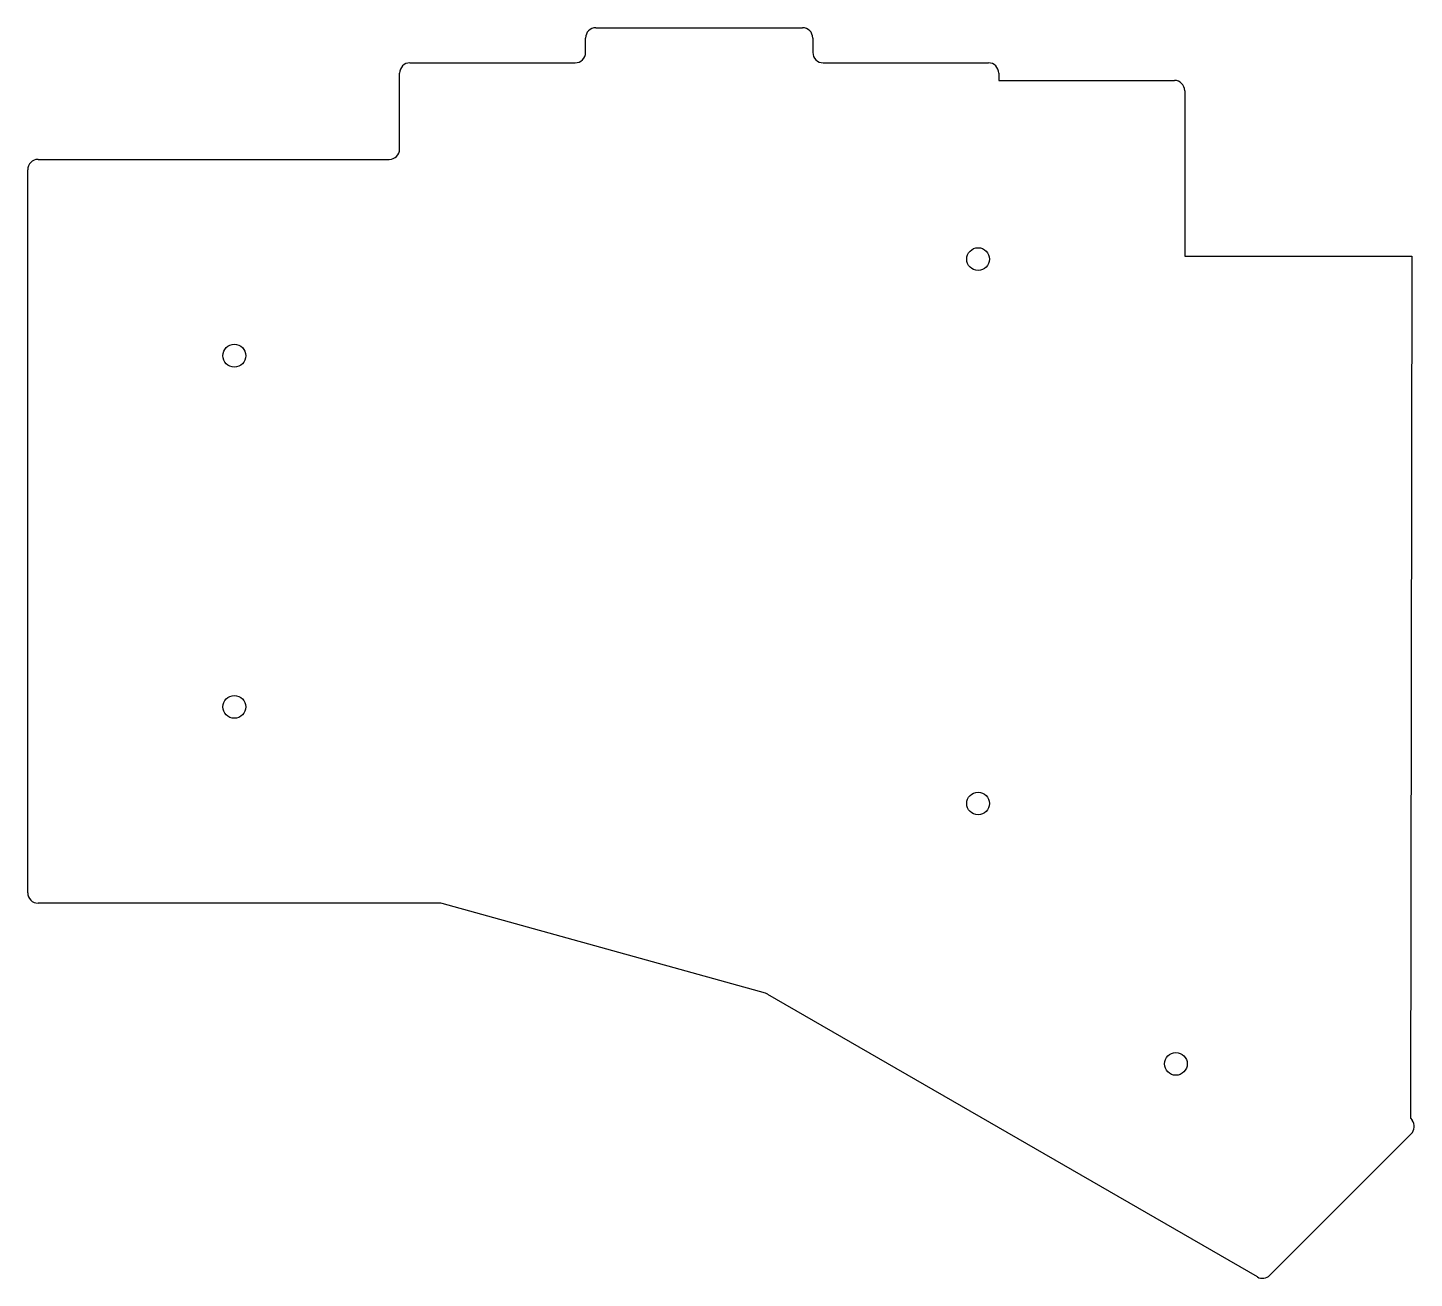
# Model space of a CAD drawing. Header units: millimetres. Extents: x 39 to 173, y -197 to -76.
import ezdxf

# ---------------------------------------------------------------- set-up
doc = ezdxf.new("R2010")
doc.units = ezdxf.units.MM

msp = doc.modelspace()

# ---------------------------------------------------------------- linework, layer by layer
for p, q in [((94, -75.75), (114, -75.75)), ((93, -78.15), (93, -76.75)), ((115, -76.75), (115, -78.15)), ((76, -79.15), (92, -79.15)), ((116, -79.15), (132, -79.15)), ((75, -87.5), (75, -80.15)), ((133, -80.15), (133, -80.85)), ((133, -80.85), (150, -80.85)), ((151, -81.85), (151, -97.85)), ((40, -88.5), (74, -88.5)), ((39, -159.5), (39, -89.5)), ((151, -97.85), (173, -97.85)), ((173, -97.85), (172.85, -181.3)), ((78.86, -160.5), (40, -160.5)), ((110.43, -169.23), (79.13, -160.54)), ((158.04, -196.68), (110.66, -169.33)), ((172.85, -181.3), (173.02, -181.52)), ((172.93, -182.84), (159.25, -196.52))]:
    msp.add_line(p, q)
for centre in [(131, -98.15), (59, -107.5), (59, -141.5), (131, -150.85), (150.15, -176.06)]:
    msp.add_circle(centre, 1.1)
for centre, start, end in [((94, -76.75), 90, 180), ((114, -76.75), 0, 90), ((76, -80.15), 90, 180), ((92, -78.15), 270, 0), ((116, -78.15), 180, 270), ((132, -80.15), 0, 90), ((150, -81.85), 0, 90), ((40, -89.5), 90, 180), ((74, -87.5), 270, 0), ((40, -159.5), 180, 270), ((78.86, -161.5), 74.4756, 90), ((110.16, -170.19), 60, 74.4756), ((172.22, -182.13), 315, 37.5234), ((158.54, -195.82), 240, 315)]:
    msp.add_arc(centre, 1, start, end)

doc.saveas('drawing.dxf')
